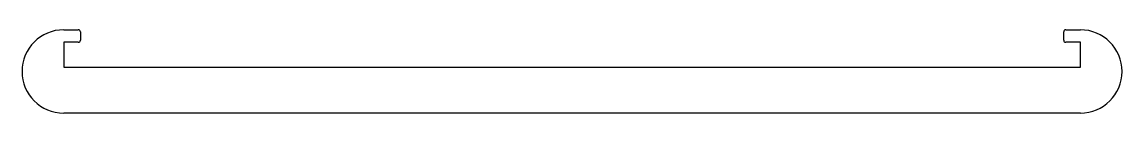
# Model space of a CAD drawing. Extents: x 3384 to 3516, y 1110 to 1120.
import ezdxf

# ---------------------------------------------------------------- set-up
doc = ezdxf.new("R2010")
doc.units = 0
doc.layers.get('0').update_dxf_attribs({"linetype": 'CONTINUOUS'})

msp = doc.modelspace()

# ---------------------------------------------------------------- linework, layer by layer
for p, q in [((3388.69, 1120.31), (3390.44, 1120.31)), ((3390.69, 1120.06), (3390.69, 1119.06)), ((3508.69, 1119.06), (3508.69, 1120.06)), ((3508.94, 1120.31), (3510.69, 1120.31)), ((3388.69, 1118.81), (3388.69, 1115.81)), ((3390.44, 1118.81), (3388.69, 1118.81)), ((3510.69, 1118.81), (3508.94, 1118.81)), ((3510.69, 1115.81), (3510.69, 1118.81)), ((3388.69, 1115.81), (3510.69, 1115.81)), ((3510.69, 1110.31), (3388.69, 1110.31))]:
    msp.add_line(p, q)
for centre, radius, start, end in [((3388.69, 1115.31), 5, 90, 270), ((3390.44, 1120.06), 0.25, 0, 90), ((3508.94, 1120.06), 0.25, 90, 180), ((3510.69, 1115.31), 5, 270, 90), ((3390.44, 1119.06), 0.25, 270, 0), ((3508.94, 1119.06), 0.25, 180, 270)]:
    msp.add_arc(centre, radius, start, end)

doc.saveas('drawing.dxf')
